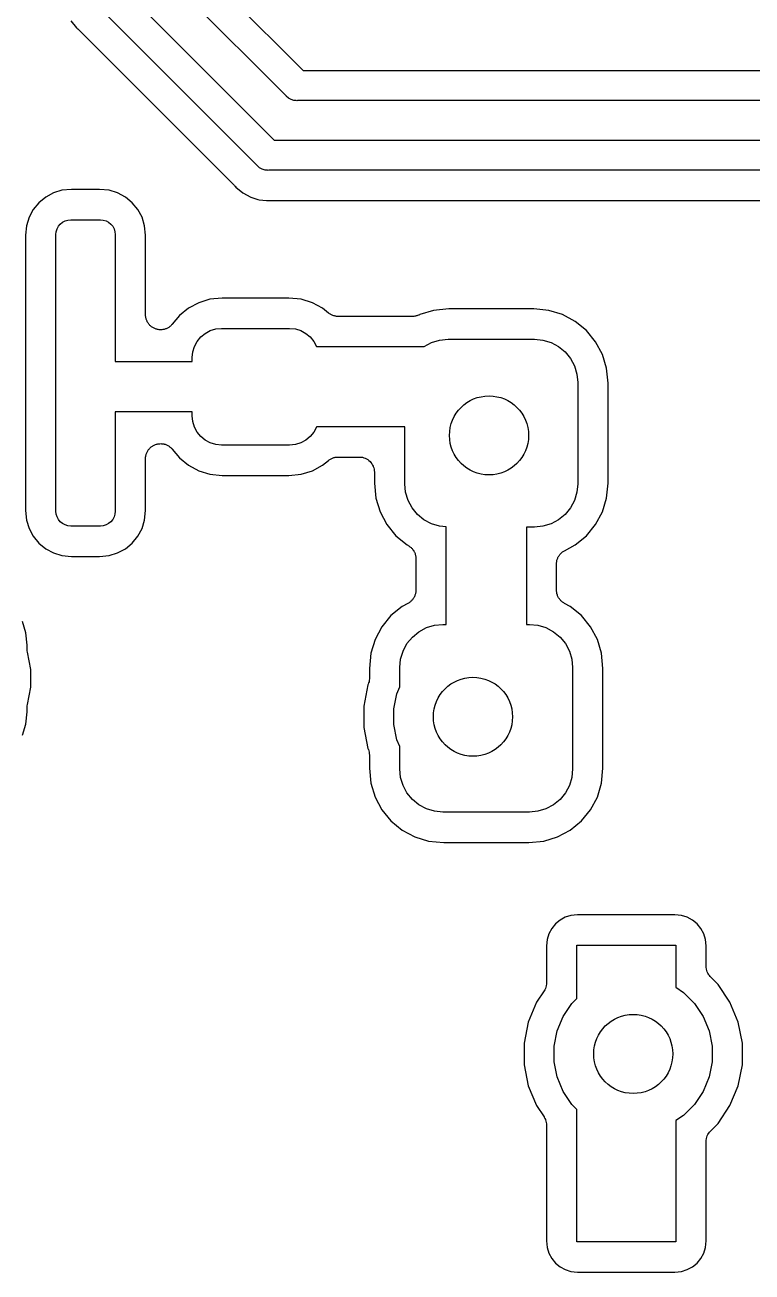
# Model space of a CAD drawing. Extents: x 0.48 to 2.43, y -7.79 to -4.85.
# Drawn here: x 1.5796 to 1.7245, y -6.0828 to -5.8344 of the extents above; entities that cross this region are included whole.
import ezdxf

# ---------------------------------------------------------------- set-up
doc = ezdxf.new("R2010")
doc.units = 0
doc.header["$MEASUREMENT"] = 0
doc.layers.add('BLACK', color=7, linetype='CONTINUOUS')

msp = doc.modelspace()

# ---------------------------------------------------------------- linework, layer by layer
at = {"layer": 'BLACK', "linetype": 'CONTINUOUS'}
for p, q in [((1.61314, -5.82156), (1.63504, -5.84346)), ((1.63157, -5.84847), (1.60812, -5.82503)), ((1.59927, -5.82731), (1.62929, -5.85733)), ((1.62582, -5.86235), (1.59425, -5.83078)), ((1.58875, -5.83357), (1.58987, -5.83495)), ((1.58987, -5.83495), (1.5901, -5.83513)), ((1.5901, -5.83513), (1.59013, -5.83516)), ((1.59013, -5.83516), (1.59022, -5.83525)), ((1.59022, -5.83525), (1.59032, -5.83533)), ((1.59032, -5.83533), (1.62127, -5.86628)), ((1.63504, -5.84346), (1.77067, -5.84346)), ((1.63166, -5.84859), (1.63157, -5.84847)), ((1.63212, -5.84896), (1.63166, -5.84859)), ((1.63264, -5.84924), (1.63212, -5.84896)), ((1.63321, -5.84941), (1.63264, -5.84924)), ((1.63365, -5.84946), (1.63321, -5.84941)), ((1.63379, -5.84947), (1.63365, -5.84946)), ((1.63365, -5.84946), (1.63365, -5.84946)), ((1.63394, -5.84946), (1.63379, -5.84947)), ((1.76957, -5.84946), (1.63394, -5.84946)), ((1.62929, -5.85733), (1.74995, -5.85733)), ((1.62592, -5.86246), (1.62582, -5.86235)), ((1.62637, -5.86284), (1.62592, -5.86246)), ((1.62689, -5.86312), (1.62637, -5.86284)), ((1.62746, -5.86329), (1.62689, -5.86312)), ((1.6279, -5.86333), (1.62746, -5.86329)), ((1.62805, -5.86335), (1.6279, -5.86333)), ((1.6279, -5.86333), (1.6279, -5.86333)), ((1.62819, -5.86333), (1.62805, -5.86335)), ((1.74885, -5.86333), (1.62819, -5.86333)), ((1.5853, -5.86784), (1.58375, -5.86867)), ((1.58699, -5.86733), (1.5853, -5.86784)), ((1.58889, -5.86715), (1.58699, -5.86733)), ((1.5945, -5.86715), (1.58889, -5.86715)), ((1.5964, -5.86733), (1.5945, -5.86715)), ((1.59808, -5.86784), (1.5964, -5.86733)), ((1.59964, -5.86867), (1.59808, -5.86784)), ((1.62127, -5.86628), (1.6213, -5.86631)), ((1.6213, -5.86631), (1.62138, -5.86641)), ((1.62138, -5.86641), (1.62146, -5.8665)), ((1.62146, -5.8665), (1.62165, -5.86673)), ((1.62165, -5.86673), (1.62302, -5.86785)), ((1.62302, -5.86785), (1.62459, -5.86869)), ((1.58239, -5.86979), (1.58127, -5.87115)), ((1.58375, -5.86867), (1.58239, -5.86979)), ((1.601, -5.86979), (1.59964, -5.86867)), ((1.60211, -5.87115), (1.601, -5.86979)), ((1.62459, -5.86869), (1.62604, -5.86913)), ((1.62604, -5.86913), (1.62604, -5.86913)), ((1.62604, -5.86913), (1.62604, -5.86913)), ((1.62604, -5.86913), (1.62628, -5.8692)), ((1.62628, -5.8692), (1.62775, -5.86935)), ((1.62775, -5.86935), (1.62775, -5.86935)), ((1.62775, -5.86935), (1.62805, -5.86937)), ((1.62805, -5.86937), (1.62834, -5.86935)), ((1.62834, -5.86935), (1.62838, -5.86934)), ((1.62838, -5.86934), (1.62851, -5.86934)), ((1.62851, -5.86934), (1.62864, -5.86933)), ((1.62864, -5.86933), (1.74509, -5.86933)), ((1.58044, -5.8727), (1.57993, -5.87439)), ((1.58127, -5.87115), (1.58044, -5.8727)), ((1.60294, -5.8727), (1.60211, -5.87115)), ((1.60345, -5.87439), (1.60294, -5.8727)), ((1.57993, -5.87439), (1.57974, -5.87629)), ((1.58584, -5.87557), (1.58601, -5.87501)), ((1.58601, -5.87501), (1.58629, -5.8745)), ((1.58629, -5.8745), (1.58665, -5.87405)), ((1.58665, -5.87405), (1.5871, -5.87369)), ((1.5871, -5.87369), (1.58761, -5.87341)), ((1.58761, -5.87341), (1.58816, -5.87325)), ((1.58816, -5.87325), (1.58874, -5.87319)), ((1.58874, -5.87319), (1.59465, -5.87319)), ((1.59465, -5.87319), (1.59522, -5.87325)), ((1.59522, -5.87325), (1.59578, -5.87341)), ((1.59578, -5.87341), (1.59629, -5.87369)), ((1.59629, -5.87369), (1.59673, -5.87405)), ((1.59673, -5.87405), (1.5971, -5.8745)), ((1.5971, -5.8745), (1.59737, -5.87501)), ((1.59737, -5.87501), (1.59754, -5.87557)), ((1.60364, -5.87629), (1.60345, -5.87439)), ((1.57974, -5.87629), (1.57974, -5.93111)), ((1.58579, -5.87614), (1.58584, -5.87557)), ((1.58579, -5.93126), (1.58579, -5.87614)), ((1.59754, -5.87557), (1.5976, -5.87614)), ((1.5976, -5.87614), (1.5976, -5.90146)), ((1.60364, -5.89212), (1.60364, -5.87629)), ((1.61423, -5.88971), (1.61218, -5.89081)), ((1.61645, -5.88904), (1.61423, -5.88971)), ((1.61891, -5.8888), (1.61645, -5.88904)), ((1.6322, -5.8888), (1.61891, -5.8888)), ((1.63465, -5.88904), (1.6322, -5.8888)), ((1.63687, -5.88971), (1.63465, -5.88904)), ((1.63892, -5.89081), (1.63687, -5.88971)), ((1.60366, -5.89226), (1.60364, -5.89212)), ((1.60366, -5.8924), (1.60366, -5.89226)), ((1.60368, -5.89255), (1.60366, -5.8924)), ((1.6037, -5.8927), (1.60368, -5.89255)), ((1.60374, -5.89284), (1.6037, -5.8927)), ((1.60377, -5.89298), (1.60374, -5.89284)), ((1.61039, -5.89228), (1.60896, -5.89402)), ((1.61218, -5.89081), (1.61039, -5.89228)), ((1.6401, -5.89178), (1.63892, -5.89081)), ((1.64021, -5.89185), (1.6401, -5.89178)), ((1.64031, -5.89193), (1.64021, -5.89185)), ((1.64045, -5.89201), (1.64031, -5.89193)), ((1.64058, -5.8921), (1.64045, -5.89201)), ((1.6407, -5.89215), (1.64058, -5.8921)), ((1.64082, -5.89221), (1.6407, -5.89215)), ((1.64097, -5.89226), (1.64082, -5.89221)), ((1.64112, -5.89233), (1.64097, -5.89226)), ((1.64125, -5.89235), (1.64112, -5.89233)), ((1.64138, -5.89239), (1.64125, -5.89235)), ((1.64154, -5.89241), (1.64138, -5.89239)), ((1.6417, -5.89244), (1.64154, -5.89241)), ((1.64183, -5.89244), (1.6417, -5.89244)), ((1.64196, -5.89246), (1.64183, -5.89244)), ((1.642, -5.89246), (1.64196, -5.89246)), ((1.65685, -5.89246), (1.642, -5.89246)), ((1.65698, -5.89244), (1.65685, -5.89246)), ((1.65711, -5.89245), (1.65698, -5.89244)), ((1.65727, -5.89242), (1.65711, -5.89245)), ((1.65744, -5.8924), (1.65727, -5.89242)), ((1.65756, -5.89236), (1.65744, -5.8924)), ((1.65769, -5.89234), (1.65756, -5.89236)), ((1.65784, -5.89228), (1.65769, -5.89234)), ((1.658, -5.89223), (1.65784, -5.89228)), ((1.65811, -5.89217), (1.658, -5.89223)), ((1.65823, -5.89212), (1.65811, -5.89217)), ((1.65827, -5.8921), (1.65823, -5.89212)), ((1.65828, -5.89209), (1.65827, -5.8921)), ((1.66103, -5.89126), (1.65828, -5.89209)), ((1.66404, -5.89096), (1.66103, -5.89126)), ((1.68096, -5.89096), (1.66404, -5.89096)), ((1.68397, -5.89126), (1.68096, -5.89096)), ((1.68672, -5.89209), (1.68397, -5.89126)), ((1.68925, -5.89345), (1.68672, -5.89209)), ((1.60382, -5.89312), (1.60377, -5.89298)), ((1.60387, -5.89326), (1.60382, -5.89312)), ((1.60394, -5.89339), (1.60387, -5.89326)), ((1.60399, -5.89352), (1.60394, -5.89339)), ((1.60407, -5.89365), (1.60399, -5.89352)), ((1.60414, -5.89378), (1.60407, -5.89365)), ((1.60423, -5.89389), (1.60414, -5.89378)), ((1.60431, -5.89401), (1.60423, -5.89389)), ((1.60442, -5.89412), (1.60431, -5.89401)), ((1.60451, -5.89423), (1.60442, -5.89412)), ((1.60462, -5.89432), (1.60451, -5.89423)), ((1.60472, -5.89442), (1.60462, -5.89432)), ((1.60485, -5.89451), (1.60472, -5.89442)), ((1.60496, -5.89461), (1.60485, -5.89451)), ((1.60509, -5.89467), (1.60496, -5.89461)), ((1.60521, -5.89475), (1.60509, -5.89467)), ((1.60535, -5.89481), (1.60521, -5.89475)), ((1.60548, -5.89488), (1.60535, -5.89481)), ((1.60562, -5.89493), (1.60548, -5.89488)), ((1.60575, -5.89498), (1.60562, -5.89493)), ((1.60589, -5.89501), (1.60575, -5.89498)), ((1.60604, -5.89506), (1.60589, -5.89501)), ((1.60618, -5.89507), (1.60604, -5.89506)), ((1.60632, -5.8951), (1.60618, -5.89507)), ((1.60647, -5.8951), (1.60632, -5.8951)), ((1.60662, -5.89512), (1.60647, -5.8951)), ((1.60676, -5.89511), (1.60662, -5.89512)), ((1.6069, -5.89511), (1.60676, -5.89511)), ((1.60705, -5.89508), (1.6069, -5.89511)), ((1.6072, -5.89507), (1.60705, -5.89508)), ((1.60734, -5.89503), (1.6072, -5.89507)), ((1.60748, -5.895), (1.60734, -5.89503)), ((1.60762, -5.89494), (1.60748, -5.895)), ((1.60777, -5.8949), (1.60762, -5.89494)), ((1.60789, -5.89483), (1.60777, -5.8949)), ((1.60802, -5.89478), (1.60789, -5.89483)), ((1.60815, -5.8947), (1.60802, -5.89478)), ((1.60828, -5.89463), (1.60815, -5.8947)), ((1.6084, -5.89454), (1.60828, -5.89463)), ((1.60851, -5.89446), (1.6084, -5.89454)), ((1.60862, -5.89436), (1.60851, -5.89446)), ((1.60874, -5.89426), (1.60862, -5.89436)), ((1.60883, -5.89415), (1.60874, -5.89426)), ((1.60893, -5.89405), (1.60883, -5.89415)), ((1.60896, -5.89402), (1.60893, -5.89405)), ((1.61553, -5.89582), (1.61654, -5.89528)), ((1.61654, -5.89528), (1.61763, -5.89495)), ((1.61763, -5.89495), (1.61876, -5.89484)), ((1.61876, -5.89484), (1.63234, -5.89484)), ((1.63234, -5.89484), (1.63348, -5.89495)), ((1.63348, -5.89495), (1.63456, -5.89528)), ((1.63456, -5.89528), (1.63557, -5.89582)), ((1.69147, -5.89527), (1.68925, -5.89345)), ((1.69329, -5.89749), (1.69147, -5.89527)), ((1.61339, -5.89843), (1.61393, -5.89742)), ((1.61393, -5.89742), (1.61465, -5.89654)), ((1.61465, -5.89654), (1.61553, -5.89582)), ((1.63557, -5.89582), (1.63645, -5.89654)), ((1.63645, -5.89654), (1.63717, -5.89742)), ((1.63717, -5.89742), (1.63771, -5.89843)), ((1.65911, -5.89846), (1.66059, -5.89766)), ((1.66059, -5.89766), (1.66221, -5.89717)), ((1.66221, -5.89717), (1.66389, -5.89701)), ((1.66389, -5.89701), (1.68111, -5.89701)), ((1.68111, -5.89701), (1.68279, -5.89717)), ((1.68279, -5.89717), (1.68441, -5.89766)), ((1.68441, -5.89766), (1.6859, -5.89846)), ((1.69464, -5.90002), (1.69329, -5.89749)), ((1.61295, -5.90065), (1.61306, -5.89952)), ((1.61306, -5.89952), (1.61339, -5.89843)), ((1.63771, -5.89843), (1.63772, -5.89846)), ((1.63772, -5.89846), (1.65911, -5.89846)), ((1.6859, -5.89846), (1.6872, -5.89953)), ((1.6872, -5.89953), (1.68827, -5.90084)), ((1.69547, -5.90276), (1.69464, -5.90002)), ((1.5976, -5.90146), (1.61295, -5.90146)), ((1.61295, -5.90146), (1.61295, -5.90065)), ((1.68827, -5.90084), (1.68907, -5.90232)), ((1.68907, -5.90232), (1.68956, -5.90394)), ((1.69577, -5.90577), (1.69547, -5.90276)), ((1.68956, -5.90394), (1.68972, -5.90562)), ((1.68972, -5.90562), (1.68972, -5.9258)), ((1.69577, -5.92565), (1.69577, -5.90577)), ((1.61295, -5.91146), (1.5976, -5.91146)), ((1.5976, -5.91146), (1.5976, -5.93126)), ((1.61295, -5.91226), (1.61295, -5.91146)), ((1.61306, -5.9134), (1.61295, -5.91226)), ((1.61339, -5.91449), (1.61306, -5.9134)), ((1.61393, -5.91549), (1.61339, -5.91449)), ((1.63771, -5.91449), (1.63717, -5.91549)), ((1.63772, -5.91446), (1.63771, -5.91449)), ((1.65528, -5.91446), (1.63772, -5.91446)), ((1.65528, -5.9258), (1.65528, -5.91446)), ((1.61465, -5.91637), (1.61393, -5.91549)), ((1.61553, -5.91709), (1.61465, -5.91637)), ((1.61654, -5.91763), (1.61553, -5.91709)), ((1.61763, -5.91796), (1.61654, -5.91763)), ((1.63456, -5.91763), (1.63348, -5.91796)), ((1.63557, -5.91709), (1.63456, -5.91763)), ((1.63645, -5.91637), (1.63557, -5.91709)), ((1.63717, -5.91549), (1.63645, -5.91637)), ((1.60369, -5.92032), (1.60371, -5.92017)), ((1.60371, -5.92017), (1.60375, -5.92003)), ((1.60375, -5.92003), (1.60378, -5.9199)), ((1.60378, -5.9199), (1.60384, -5.91976)), ((1.60384, -5.91976), (1.60388, -5.91961)), ((1.60388, -5.91961), (1.60395, -5.91949)), ((1.60395, -5.91949), (1.60401, -5.91936)), ((1.60401, -5.91936), (1.60409, -5.91923)), ((1.60409, -5.91923), (1.60417, -5.9191)), ((1.60417, -5.9191), (1.60426, -5.91899)), ((1.60426, -5.91899), (1.60434, -5.91887)), ((1.60434, -5.91887), (1.60445, -5.91877)), ((1.60445, -5.91877), (1.60454, -5.91865)), ((1.60454, -5.91865), (1.60465, -5.91856)), ((1.60465, -5.91856), (1.60476, -5.91846)), ((1.60476, -5.91846), (1.60488, -5.91838)), ((1.60488, -5.91838), (1.605, -5.91828)), ((1.605, -5.91828), (1.60512, -5.91822)), ((1.60512, -5.91822), (1.60524, -5.91814)), ((1.60524, -5.91814), (1.60538, -5.91808)), ((1.60538, -5.91808), (1.60552, -5.91801)), ((1.60552, -5.91801), (1.60565, -5.91797)), ((1.60565, -5.91797), (1.60579, -5.91792)), ((1.60579, -5.91792), (1.60593, -5.91789)), ((1.60593, -5.91789), (1.60608, -5.91785)), ((1.60608, -5.91785), (1.60622, -5.91783)), ((1.60622, -5.91783), (1.60636, -5.91781)), ((1.60636, -5.91781), (1.60651, -5.91781)), ((1.60651, -5.91781), (1.60666, -5.91779)), ((1.60666, -5.91779), (1.6068, -5.91781)), ((1.6068, -5.91781), (1.60695, -5.91781)), ((1.60695, -5.91781), (1.60709, -5.91784)), ((1.60709, -5.91784), (1.60725, -5.91786)), ((1.60725, -5.91786), (1.60738, -5.9179)), ((1.60738, -5.9179), (1.60752, -5.91793)), ((1.60752, -5.91793), (1.60766, -5.91798)), ((1.60766, -5.91798), (1.6078, -5.91803)), ((1.6078, -5.91803), (1.60793, -5.9181)), ((1.60793, -5.9181), (1.60806, -5.91815)), ((1.60806, -5.91815), (1.60819, -5.91824)), ((1.60819, -5.91824), (1.60832, -5.91831)), ((1.60832, -5.91831), (1.60843, -5.9184)), ((1.60843, -5.9184), (1.60855, -5.91848)), ((1.60855, -5.91848), (1.60865, -5.91858)), ((1.60865, -5.91858), (1.60877, -5.91868)), ((1.60877, -5.91868), (1.60886, -5.91879)), ((1.60886, -5.91879), (1.60896, -5.91889)), ((1.60896, -5.91889), (1.61039, -5.92063)), ((1.61876, -5.91807), (1.61763, -5.91796)), ((1.63234, -5.91807), (1.61876, -5.91807)), ((1.63348, -5.91796), (1.63234, -5.91807)), ((1.60364, -5.92075), (1.60366, -5.92061)), ((1.60364, -5.92079), (1.60364, -5.92075)), ((1.60364, -5.93111), (1.60364, -5.92079)), ((1.60366, -5.92047), (1.60369, -5.92032)), ((1.60366, -5.92061), (1.60366, -5.92047)), ((1.61039, -5.92063), (1.61218, -5.92211)), ((1.61218, -5.92211), (1.61423, -5.9232)), ((1.63687, -5.9232), (1.63892, -5.92211)), ((1.63892, -5.92211), (1.6401, -5.92114)), ((1.6401, -5.92114), (1.64013, -5.92111)), ((1.64013, -5.92111), (1.64024, -5.92104)), ((1.64024, -5.92104), (1.64034, -5.92096)), ((1.64034, -5.92096), (1.64048, -5.92088)), ((1.64048, -5.92088), (1.64062, -5.92079)), ((1.64062, -5.92079), (1.64074, -5.92074)), ((1.64074, -5.92074), (1.64086, -5.92068)), ((1.64086, -5.92068), (1.64101, -5.92064)), ((1.64101, -5.92064), (1.64116, -5.92058)), ((1.64116, -5.92058), (1.64129, -5.92055)), ((1.64129, -5.92055), (1.64142, -5.92051)), ((1.64142, -5.92051), (1.64158, -5.9205)), ((1.64158, -5.9205), (1.64174, -5.92047)), ((1.64174, -5.92047), (1.64187, -5.92047)), ((1.64187, -5.92047), (1.642, -5.92046)), ((1.642, -5.92046), (1.64623, -5.92046)), ((1.64623, -5.92046), (1.64625, -5.92046)), ((1.64625, -5.92046), (1.64625, -5.92046)), ((1.64625, -5.92046), (1.64625, -5.92046)), ((1.64625, -5.92046), (1.64627, -5.92046)), ((1.64627, -5.92046), (1.64656, -5.92049)), ((1.64656, -5.92049), (1.64684, -5.92052)), ((1.64684, -5.92052), (1.64685, -5.92052)), ((1.64685, -5.92052), (1.64686, -5.92052)), ((1.64686, -5.92052), (1.64712, -5.92061)), ((1.64712, -5.92061), (1.64739, -5.92069)), ((1.64739, -5.92069), (1.6474, -5.9207)), ((1.6474, -5.9207), (1.64741, -5.9207)), ((1.64741, -5.9207), (1.64766, -5.92083)), ((1.64766, -5.92083), (1.64791, -5.92097)), ((1.64791, -5.92097), (1.64792, -5.92098)), ((1.64792, -5.92098), (1.64793, -5.92098)), ((1.64793, -5.92098), (1.64814, -5.92116)), ((1.64814, -5.92116), (1.64836, -5.92134)), ((1.64836, -5.92134), (1.64837, -5.92135)), ((1.64837, -5.92135), (1.64838, -5.92136)), ((1.64838, -5.92136), (1.64855, -5.92158)), ((1.64855, -5.92158), (1.64873, -5.9218)), ((1.64873, -5.9218), (1.64874, -5.92181)), ((1.64874, -5.92181), (1.64874, -5.92181)), ((1.64874, -5.92181), (1.64887, -5.92206)), ((1.64887, -5.92206), (1.64901, -5.92231)), ((1.64901, -5.92231), (1.64901, -5.92232)), ((1.64901, -5.92232), (1.64901, -5.92233)), ((1.64901, -5.92233), (1.64909, -5.9226)), ((1.64909, -5.9226), (1.64917, -5.92287)), ((1.61423, -5.9232), (1.61645, -5.92387)), ((1.61645, -5.92387), (1.61891, -5.92411)), ((1.61891, -5.92411), (1.6322, -5.92411)), ((1.6322, -5.92411), (1.63465, -5.92387)), ((1.63465, -5.92387), (1.63687, -5.9232)), ((1.64917, -5.92287), (1.64918, -5.92288)), ((1.64918, -5.92288), (1.64918, -5.92289)), ((1.64918, -5.92289), (1.6492, -5.92317)), ((1.6492, -5.92317), (1.64923, -5.92346)), ((1.64923, -5.92346), (1.64923, -5.92565)), ((1.64923, -5.92565), (1.64953, -5.92865)), ((1.65544, -5.92748), (1.65528, -5.9258)), ((1.65593, -5.92909), (1.65544, -5.92748)), ((1.68956, -5.92748), (1.68907, -5.92909)), ((1.68972, -5.9258), (1.68956, -5.92748)), ((1.69547, -5.92865), (1.69577, -5.92565)), ((1.64953, -5.92865), (1.65036, -5.9314)), ((1.65673, -5.93058), (1.65593, -5.92909)), ((1.68907, -5.92909), (1.68827, -5.93058)), ((1.69464, -5.9314), (1.69547, -5.92865)), ((1.57974, -5.93111), (1.57993, -5.93301)), ((1.58584, -5.93184), (1.58579, -5.93126)), ((1.58601, -5.93239), (1.58584, -5.93184)), ((1.58629, -5.9329), (1.58601, -5.93239)), ((1.59737, -5.93239), (1.5971, -5.9329)), ((1.59754, -5.93184), (1.59737, -5.93239)), ((1.5976, -5.93126), (1.59754, -5.93184)), ((1.60345, -5.93301), (1.60364, -5.93111)), ((1.65036, -5.9314), (1.65171, -5.93393)), ((1.6578, -5.93189), (1.65673, -5.93058)), ((1.6591, -5.93296), (1.6578, -5.93189)), ((1.6872, -5.93189), (1.6859, -5.93296)), ((1.68827, -5.93058), (1.6872, -5.93189)), ((1.69329, -5.93393), (1.69464, -5.9314)), ((1.57993, -5.93301), (1.58044, -5.9347)), ((1.58044, -5.9347), (1.58127, -5.93625)), ((1.58665, -5.93335), (1.58629, -5.9329)), ((1.5871, -5.93371), (1.58665, -5.93335)), ((1.58761, -5.93399), (1.5871, -5.93371)), ((1.58816, -5.93416), (1.58761, -5.93399)), ((1.58874, -5.93421), (1.58816, -5.93416)), ((1.59465, -5.93421), (1.58874, -5.93421)), ((1.59522, -5.93416), (1.59465, -5.93421)), ((1.59578, -5.93399), (1.59522, -5.93416)), ((1.59629, -5.93371), (1.59578, -5.93399)), ((1.59673, -5.93335), (1.59629, -5.93371)), ((1.5971, -5.9329), (1.59673, -5.93335)), ((1.60211, -5.93625), (1.60294, -5.9347)), ((1.60294, -5.9347), (1.60345, -5.93301)), ((1.65171, -5.93393), (1.65353, -5.93615)), ((1.66059, -5.93375), (1.6591, -5.93296)), ((1.66221, -5.93424), (1.66059, -5.93375)), ((1.6635, -5.93437), (1.66221, -5.93424)), ((1.6635, -5.9538), (1.6635, -5.93437)), ((1.68111, -5.93441), (1.6795, -5.93441)), ((1.6795, -5.93441), (1.6795, -5.9538)), ((1.68279, -5.93424), (1.68111, -5.93441)), ((1.68441, -5.93375), (1.68279, -5.93424)), ((1.6859, -5.93296), (1.68441, -5.93375)), ((1.69147, -5.93615), (1.69329, -5.93393)), ((1.58127, -5.93625), (1.58239, -5.93761)), ((1.601, -5.93761), (1.60211, -5.93625)), ((1.65353, -5.93615), (1.65575, -5.93797)), ((1.68925, -5.93797), (1.69147, -5.93615)), ((1.58239, -5.93761), (1.58375, -5.93873)), ((1.58375, -5.93873), (1.5853, -5.93956)), ((1.5853, -5.93956), (1.58699, -5.94007)), ((1.58699, -5.94007), (1.58889, -5.94026)), ((1.5945, -5.94026), (1.5964, -5.94007)), ((1.5964, -5.94007), (1.59808, -5.93956)), ((1.59808, -5.93956), (1.59964, -5.93873)), ((1.59964, -5.93873), (1.601, -5.93761)), ((1.65575, -5.93797), (1.65591, -5.93805)), ((1.65591, -5.93805), (1.65595, -5.93807)), ((1.65595, -5.93807), (1.65606, -5.93815)), ((1.65606, -5.93815), (1.65617, -5.93821)), ((1.65617, -5.93821), (1.6563, -5.93832)), ((1.6563, -5.93832), (1.65643, -5.93841)), ((1.65643, -5.93841), (1.65652, -5.9385)), ((1.65652, -5.9385), (1.65662, -5.93859)), ((1.65662, -5.93859), (1.65673, -5.93871)), ((1.65673, -5.93871), (1.65684, -5.93883)), ((1.65684, -5.93883), (1.65691, -5.93894)), ((1.65691, -5.93894), (1.65699, -5.93904)), ((1.65699, -5.93904), (1.65707, -5.93918)), ((1.65707, -5.93918), (1.65716, -5.93932)), ((1.65716, -5.93932), (1.65721, -5.93944)), ((1.65721, -5.93944), (1.65727, -5.93956)), ((1.65727, -5.93956), (1.65732, -5.93971)), ((1.65732, -5.93971), (1.65738, -5.93986)), ((1.65738, -5.93986), (1.6574, -5.93999)), ((1.6574, -5.93999), (1.65744, -5.94012)), ((1.68594, -5.94022), (1.68602, -5.94008)), ((1.68602, -5.94008), (1.68611, -5.93998)), ((1.68611, -5.93998), (1.68618, -5.93987)), ((1.68618, -5.93987), (1.68629, -5.93975)), ((1.68629, -5.93975), (1.6864, -5.93963)), ((1.6864, -5.93963), (1.6865, -5.93955)), ((1.6865, -5.93955), (1.68659, -5.93945)), ((1.68659, -5.93945), (1.68673, -5.93936)), ((1.68673, -5.93936), (1.68685, -5.93926)), ((1.68685, -5.93926), (1.68697, -5.9392)), ((1.68697, -5.9392), (1.68708, -5.93913)), ((1.68708, -5.93913), (1.68925, -5.93797)), ((1.58889, -5.94026), (1.5945, -5.94026)), ((1.65744, -5.94012), (1.65745, -5.94028)), ((1.65745, -5.94028), (1.65748, -5.94043)), ((1.65748, -5.94043), (1.65748, -5.94057)), ((1.65748, -5.94057), (1.6575, -5.9407)), ((1.6575, -5.9407), (1.6575, -5.94697)), ((1.6855, -5.94173), (1.68551, -5.9416)), ((1.6855, -5.94177), (1.6855, -5.94173)), ((1.6855, -5.94697), (1.6855, -5.94177)), ((1.68551, -5.94147), (1.68554, -5.94131)), ((1.68551, -5.9416), (1.68551, -5.94147)), ((1.68554, -5.94131), (1.68556, -5.94115)), ((1.68556, -5.94115), (1.6856, -5.94102)), ((1.6856, -5.94102), (1.68563, -5.94089)), ((1.68563, -5.94089), (1.68569, -5.94074)), ((1.68569, -5.94074), (1.68574, -5.94059)), ((1.68574, -5.94059), (1.6858, -5.94048)), ((1.6858, -5.94048), (1.68585, -5.94035)), ((1.68585, -5.94035), (1.68594, -5.94022)), ((1.65745, -5.94744), (1.65743, -5.9476)), ((1.65748, -5.94728), (1.65745, -5.94744)), ((1.6575, -5.94701), (1.65748, -5.94715)), ((1.65748, -5.94715), (1.65748, -5.94728)), ((1.6575, -5.94697), (1.6575, -5.94701)), ((1.68551, -5.9471), (1.6855, -5.94697)), ((1.68551, -5.94724), (1.68551, -5.9471)), ((1.68554, -5.94739), (1.68551, -5.94724)), ((1.68555, -5.94755), (1.68554, -5.94739)), ((1.65591, -5.94962), (1.65475, -5.95024)), ((1.65602, -5.94954), (1.65591, -5.94962)), ((1.65614, -5.94948), (1.65602, -5.94954)), ((1.65626, -5.94938), (1.65614, -5.94948)), ((1.6564, -5.94929), (1.65626, -5.94938)), ((1.65649, -5.9492), (1.6564, -5.94929)), ((1.6566, -5.94911), (1.65649, -5.9492)), ((1.6567, -5.94899), (1.6566, -5.94911)), ((1.65681, -5.94888), (1.6567, -5.94899)), ((1.65689, -5.94877), (1.65681, -5.94888)), ((1.65697, -5.94867), (1.65689, -5.94877)), ((1.65705, -5.94853), (1.65697, -5.94867)), ((1.65714, -5.94839), (1.65705, -5.94853)), ((1.65719, -5.94827), (1.65714, -5.94839)), ((1.65725, -5.94815), (1.65719, -5.94827)), ((1.6573, -5.948), (1.65725, -5.94815)), ((1.65736, -5.94785), (1.6573, -5.948)), ((1.65739, -5.94772), (1.65736, -5.94785)), ((1.65743, -5.9476), (1.65739, -5.94772)), ((1.68559, -5.94768), (1.68555, -5.94755)), ((1.68562, -5.94781), (1.68559, -5.94768)), ((1.68568, -5.94796), (1.68562, -5.94781)), ((1.68572, -5.94811), (1.68568, -5.94796)), ((1.68578, -5.94823), (1.68572, -5.94811)), ((1.68583, -5.94836), (1.68578, -5.94823)), ((1.68592, -5.94849), (1.68583, -5.94836)), ((1.686, -5.94863), (1.68592, -5.94849)), ((1.68608, -5.94873), (1.686, -5.94863)), ((1.68615, -5.94885), (1.68608, -5.94873)), ((1.68627, -5.94896), (1.68615, -5.94885)), ((1.68637, -5.94909), (1.68627, -5.94896)), ((1.68647, -5.94917), (1.68637, -5.94909)), ((1.68656, -5.94927), (1.68647, -5.94917)), ((1.68669, -5.94936), (1.68656, -5.94927)), ((1.68682, -5.94946), (1.68669, -5.94936)), ((1.68694, -5.94952), (1.68682, -5.94946)), ((1.68705, -5.9496), (1.68694, -5.94952)), ((1.68708, -5.94962), (1.68705, -5.9496)), ((1.68824, -5.95024), (1.68708, -5.94962)), ((1.65253, -5.95206), (1.65071, -5.95428)), ((1.65475, -5.95024), (1.65253, -5.95206)), ((1.69046, -5.95206), (1.68824, -5.95024)), ((1.69228, -5.95428), (1.69046, -5.95206)), ((1.57982, -5.95547), (1.57914, -5.95325)), ((1.65071, -5.95428), (1.64936, -5.95681)), ((1.6581, -5.95525), (1.65959, -5.95445)), ((1.65959, -5.95445), (1.6612, -5.95396)), ((1.6612, -5.95396), (1.66288, -5.9538)), ((1.66288, -5.9538), (1.6635, -5.9538)), ((1.6795, -5.9538), (1.68011, -5.9538)), ((1.68011, -5.9538), (1.68179, -5.95396)), ((1.68179, -5.95396), (1.6834, -5.95445)), ((1.6834, -5.95445), (1.68489, -5.95525)), ((1.69364, -5.95681), (1.69228, -5.95428)), ((1.58006, -5.95792), (1.57982, -5.95547)), ((1.64936, -5.95681), (1.64852, -5.95956)), ((1.65572, -5.95763), (1.65679, -5.95632)), ((1.65679, -5.95632), (1.6581, -5.95525)), ((1.68489, -5.95525), (1.6862, -5.95632)), ((1.6862, -5.95632), (1.68727, -5.95763)), ((1.69447, -5.95956), (1.69364, -5.95681)), ((1.58006, -5.95878), (1.58006, -5.95792)), ((1.58009, -5.95905), (1.58006, -5.95878)), ((1.58011, -5.95932), (1.58009, -5.95905)), ((1.58012, -5.95936), (1.58011, -5.95932)), ((1.5808, -5.96281), (1.58012, -5.95936)), ((1.58012, -5.95936), (1.58012, -5.95936)), ((1.58012, -5.95936), (1.58012, -5.95936)), ((1.58012, -5.95936), (1.58012, -5.95936)), ((1.64852, -5.95956), (1.64823, -5.96256)), ((1.65444, -5.96073), (1.65493, -5.95912)), ((1.65493, -5.95912), (1.65572, -5.95763)), ((1.68727, -5.95763), (1.68806, -5.95912)), ((1.68806, -5.95912), (1.68856, -5.96073)), ((1.69476, -5.96256), (1.69447, -5.95956)), ((1.65427, -5.96241), (1.65444, -5.96073)), ((1.65427, -5.96627), (1.65427, -5.96241)), ((1.68856, -5.96073), (1.68872, -5.96241)), ((1.68872, -5.96241), (1.68872, -5.98259)), ((1.5808, -5.96632), (1.5808, -5.96281)), ((1.6482, -5.9649), (1.64817, -5.96517)), ((1.64823, -5.96463), (1.6482, -5.9649)), ((1.64823, -5.96256), (1.64823, -5.96458)), ((1.64823, -5.96458), (1.64823, -5.96459)), ((1.64823, -5.96459), (1.64823, -5.96459)), ((1.64823, -5.96459), (1.64823, -5.96459)), ((1.64823, -5.96459), (1.64823, -5.96463)), ((1.69476, -5.98244), (1.69476, -5.96256)), ((1.58012, -5.96977), (1.5808, -5.96632)), ((1.64795, -5.96586), (1.64711, -5.97006)), ((1.648, -5.96573), (1.64795, -5.96586)), ((1.64808, -5.96547), (1.648, -5.96573)), ((1.64816, -5.96521), (1.64808, -5.96547)), ((1.64817, -5.96517), (1.64816, -5.96519)), ((1.64816, -5.96519), (1.64816, -5.96521)), ((1.65372, -5.96761), (1.65427, -5.96627)), ((1.58009, -5.97004), (1.58012, -5.96977)), ((1.65311, -5.97065), (1.65372, -5.96761)), ((1.57982, -5.97367), (1.58006, -5.97121)), ((1.58006, -5.97031), (1.58009, -5.97004)), ((1.58006, -5.97036), (1.58006, -5.97031)), ((1.58006, -5.97121), (1.58006, -5.97036)), ((1.64711, -5.97006), (1.64711, -5.97435)), ((1.65311, -5.97376), (1.65311, -5.97065)), ((1.57914, -5.97589), (1.57982, -5.97367)), ((1.64711, -5.97435), (1.64795, -5.97855)), ((1.65372, -5.9768), (1.65311, -5.97376)), ((1.65427, -5.97814), (1.65372, -5.9768)), ((1.64795, -5.97855), (1.648, -5.97868)), ((1.648, -5.97868), (1.648, -5.97868)), ((1.648, -5.97868), (1.648, -5.97868)), ((1.648, -5.97868), (1.64802, -5.97872)), ((1.64802, -5.97872), (1.64809, -5.97898)), ((1.64809, -5.97898), (1.64817, -5.97924)), ((1.64817, -5.97924), (1.64817, -5.97926)), ((1.64817, -5.97926), (1.64818, -5.97928)), ((1.64818, -5.97928), (1.6482, -5.97955)), ((1.6482, -5.97955), (1.64823, -5.97983)), ((1.64823, -5.97983), (1.64823, -5.98244)), ((1.65427, -5.98259), (1.65427, -5.97814)), ((1.64823, -5.98244), (1.64852, -5.98544)), ((1.65444, -5.98427), (1.65427, -5.98259)), ((1.65493, -5.98588), (1.65444, -5.98427)), ((1.68856, -5.98427), (1.68806, -5.98588)), ((1.68872, -5.98259), (1.68856, -5.98427)), ((1.69447, -5.98544), (1.69476, -5.98244)), ((1.64852, -5.98544), (1.64936, -5.98819)), ((1.65572, -5.98737), (1.65493, -5.98588)), ((1.68806, -5.98588), (1.68727, -5.98737)), ((1.69364, -5.98819), (1.69447, -5.98544)), ((1.64936, -5.98819), (1.65071, -5.99072)), ((1.65679, -5.98868), (1.65572, -5.98737)), ((1.6581, -5.98975), (1.65679, -5.98868)), ((1.65959, -5.99055), (1.6581, -5.98975)), ((1.68489, -5.98975), (1.6834, -5.99055)), ((1.6862, -5.98868), (1.68489, -5.98975)), ((1.68727, -5.98737), (1.6862, -5.98868)), ((1.69228, -5.99072), (1.69364, -5.98819)), ((1.65071, -5.99072), (1.65253, -5.99294)), ((1.6612, -5.99104), (1.65959, -5.99055)), ((1.66288, -5.9912), (1.6612, -5.99104)), ((1.68011, -5.9912), (1.66288, -5.9912)), ((1.68179, -5.99104), (1.68011, -5.9912)), ((1.6834, -5.99055), (1.68179, -5.99104)), ((1.69046, -5.99294), (1.69228, -5.99072)), ((1.65253, -5.99294), (1.65475, -5.99476)), ((1.68824, -5.99476), (1.69046, -5.99294)), ((1.65475, -5.99476), (1.65728, -5.99612)), ((1.65728, -5.99612), (1.66003, -5.99695)), ((1.66003, -5.99695), (1.66303, -5.99724)), ((1.67996, -5.99724), (1.68296, -5.99695)), ((1.68296, -5.99695), (1.68571, -5.99612)), ((1.68571, -5.99612), (1.68824, -5.99476)), ((1.66303, -5.99724), (1.67996, -5.99724)), ((1.68839, -6.0118), (1.68726, -6.01215)), ((1.68971, -6.01167), (1.68839, -6.0118)), ((1.7091, -6.01167), (1.68971, -6.01167)), ((1.71043, -6.0118), (1.7091, -6.01167)), ((1.71156, -6.01215), (1.71043, -6.0118)), ((1.68455, -6.01437), (1.684, -6.01541)), ((1.6853, -6.01345), (1.68455, -6.01437)), ((1.68622, -6.0127), (1.6853, -6.01345)), ((1.68726, -6.01215), (1.68622, -6.0127)), ((1.7126, -6.0127), (1.71156, -6.01215)), ((1.71352, -6.01345), (1.7126, -6.0127)), ((1.71426, -6.01437), (1.71352, -6.01345)), ((1.71482, -6.01541), (1.71426, -6.01437)), ((1.68365, -6.01654), (1.68352, -6.01786)), ((1.684, -6.01541), (1.68365, -6.01654)), ((1.71517, -6.01654), (1.71482, -6.01541)), ((1.7153, -6.01786), (1.71517, -6.01654)), ((1.68352, -6.01786), (1.68352, -6.02515)), ((1.68957, -6.02832), (1.68957, -6.01772)), ((1.68957, -6.01772), (1.70925, -6.01772)), ((1.70925, -6.01772), (1.70925, -6.02609)), ((1.7153, -6.02188), (1.7153, -6.01786)), ((1.71532, -6.02215), (1.7153, -6.02188)), ((1.71535, -6.02243), (1.71532, -6.02215)), ((1.71535, -6.02245), (1.71535, -6.02243)), ((1.71535, -6.02246), (1.71535, -6.02245)), ((1.71543, -6.02273), (1.71535, -6.02246)), ((1.71551, -6.02299), (1.71543, -6.02273)), ((1.71552, -6.02301), (1.71551, -6.02299)), ((1.71552, -6.02302), (1.71552, -6.02301)), ((1.71565, -6.02327), (1.71552, -6.02302)), ((1.71578, -6.02351), (1.71565, -6.02327)), ((1.71579, -6.02353), (1.71578, -6.02351)), ((1.7158, -6.02354), (1.71579, -6.02353)), ((1.71597, -6.02375), (1.7158, -6.02354)), ((1.71614, -6.02397), (1.71597, -6.02375)), ((1.71617, -6.02399), (1.71614, -6.02397)), ((1.71617, -6.024), (1.71617, -6.02399)), ((1.71617, -6.02399), (1.71617, -6.02399)), ((1.71617, -6.02399), (1.71617, -6.02399)), ((1.71768, -6.02551), (1.71617, -6.024)), ((1.68302, -6.02682), (1.68151, -6.02907)), ((1.68315, -6.02657), (1.68302, -6.02682)), ((1.68328, -6.02633), (1.68315, -6.02657)), ((1.68329, -6.02632), (1.68328, -6.02633)), ((1.68337, -6.02604), (1.68329, -6.0263)), ((1.68329, -6.0263), (1.68329, -6.02632)), ((1.68346, -6.02578), (1.68337, -6.02604)), ((1.68349, -6.02547), (1.68346, -6.02574)), ((1.68346, -6.02574), (1.68346, -6.02576)), ((1.68346, -6.02576), (1.68346, -6.02578)), ((1.68352, -6.02519), (1.68349, -6.02547)), ((1.68352, -6.02515), (1.68352, -6.02516)), ((1.68352, -6.02516), (1.68352, -6.02516)), ((1.68352, -6.02516), (1.68352, -6.02516)), ((1.68352, -6.02516), (1.68352, -6.02519)), ((1.70925, -6.02609), (1.71083, -6.02714)), ((1.72006, -6.02907), (1.71768, -6.02551)), ((1.68151, -6.02907), (1.67988, -6.03303)), ((1.68683, -6.03191), (1.68856, -6.02933)), ((1.68856, -6.02933), (1.68957, -6.02832)), ((1.71083, -6.02714), (1.71302, -6.02933)), ((1.71302, -6.02933), (1.71474, -6.03191)), ((1.7217, -6.03303), (1.72006, -6.02907)), ((1.68564, -6.03478), (1.68683, -6.03191)), ((1.71474, -6.03191), (1.71593, -6.03478)), ((1.67988, -6.03303), (1.67904, -6.03723)), ((1.72254, -6.03723), (1.7217, -6.03303)), ((1.68504, -6.03782), (1.68564, -6.03478)), ((1.71593, -6.03478), (1.71654, -6.03782)), ((1.67904, -6.03723), (1.67904, -6.04151)), ((1.68504, -6.04092), (1.68504, -6.03782)), ((1.71654, -6.03782), (1.71654, -6.04092)), ((1.72254, -6.04151), (1.72254, -6.03723)), ((1.67904, -6.04151), (1.67988, -6.04571)), ((1.68564, -6.04396), (1.68504, -6.04092)), ((1.71654, -6.04092), (1.71593, -6.04396)), ((1.7217, -6.04571), (1.72254, -6.04151)), ((1.68683, -6.04683), (1.68564, -6.04396)), ((1.71593, -6.04396), (1.71474, -6.04683)), ((1.67988, -6.04571), (1.68151, -6.04967)), ((1.68856, -6.04941), (1.68683, -6.04683)), ((1.71474, -6.04683), (1.71302, -6.04941)), ((1.72006, -6.04967), (1.7217, -6.04571)), ((1.68151, -6.04967), (1.68302, -6.05192)), ((1.68957, -6.05042), (1.68856, -6.04941)), ((1.68957, -6.07677), (1.68957, -6.05042)), ((1.71083, -6.0516), (1.70925, -6.05265)), ((1.71302, -6.04941), (1.71083, -6.0516)), ((1.71768, -6.05323), (1.72006, -6.04967)), ((1.68302, -6.05192), (1.68302, -6.05193)), ((1.68302, -6.05193), (1.68302, -6.05193)), ((1.68302, -6.05193), (1.68302, -6.05193)), ((1.68302, -6.05193), (1.68304, -6.05196)), ((1.68304, -6.05196), (1.68317, -6.0522)), ((1.68317, -6.0522), (1.6833, -6.05244)), ((1.6833, -6.05244), (1.6833, -6.05246)), ((1.6833, -6.05246), (1.68331, -6.05248)), ((1.68331, -6.05248), (1.68339, -6.05274)), ((1.68339, -6.05274), (1.68347, -6.05301)), ((1.68347, -6.05301), (1.68347, -6.05302)), ((1.68347, -6.05302), (1.68347, -6.05304)), ((1.68347, -6.05304), (1.6835, -6.05331)), ((1.6835, -6.05331), (1.68352, -6.05359)), ((1.68352, -6.05359), (1.68352, -6.07662)), ((1.70925, -6.05265), (1.70925, -6.07677)), ((1.71617, -6.05474), (1.71768, -6.05323)), ((1.7153, -6.05682), (1.71533, -6.05654)), ((1.7153, -6.05685), (1.7153, -6.05682)), ((1.71533, -6.05654), (1.71535, -6.05627)), ((1.71535, -6.05627), (1.71536, -6.05625)), ((1.71536, -6.05624), (1.71544, -6.05597)), ((1.71536, -6.05625), (1.71536, -6.05624)), ((1.71544, -6.05597), (1.71553, -6.05571)), ((1.71553, -6.05569), (1.71554, -6.05568)), ((1.71553, -6.05571), (1.71553, -6.05569)), ((1.71554, -6.05568), (1.71567, -6.05544)), ((1.71567, -6.05544), (1.7158, -6.05519)), ((1.7158, -6.05519), (1.71581, -6.05518)), ((1.71581, -6.05518), (1.71582, -6.05517)), ((1.71582, -6.05517), (1.716, -6.05496)), ((1.716, -6.05496), (1.71617, -6.05474)), ((1.7153, -6.05686), (1.7153, -6.05685)), ((1.7153, -6.05685), (1.7153, -6.05685)), ((1.7153, -6.05685), (1.7153, -6.05685)), ((1.7153, -6.07662), (1.7153, -6.05686)), ((1.68352, -6.07662), (1.68365, -6.07795)), ((1.71517, -6.07795), (1.7153, -6.07662)), ((1.68365, -6.07795), (1.684, -6.07908)), ((1.684, -6.07908), (1.68455, -6.08012)), ((1.70925, -6.07677), (1.68957, -6.07677)), ((1.71426, -6.08012), (1.71482, -6.07908)), ((1.71482, -6.07908), (1.71517, -6.07795)), ((1.68455, -6.08012), (1.6853, -6.08103)), ((1.6853, -6.08103), (1.68622, -6.08178)), ((1.7126, -6.08178), (1.71352, -6.08103)), ((1.71352, -6.08103), (1.71426, -6.08012)), ((1.68622, -6.08178), (1.68726, -6.08234)), ((1.68726, -6.08234), (1.68839, -6.08268)), ((1.68839, -6.08268), (1.68971, -6.08282)), ((1.68971, -6.08282), (1.7091, -6.08282)), ((1.7091, -6.08282), (1.71043, -6.08268)), ((1.71043, -6.08268), (1.71156, -6.08234)), ((1.71156, -6.08234), (1.7126, -6.08178))]:
    msp.add_line(p, q, dxfattribs=at)
at = {"layer": 'BLACK'}
for centre in [(1.67206, -5.91615), (1.66886, -5.9722), (1.70079, -6.03937)]:
    msp.add_circle(centre, 0.007874, dxfattribs=at)

doc.saveas('drawing.dxf')
